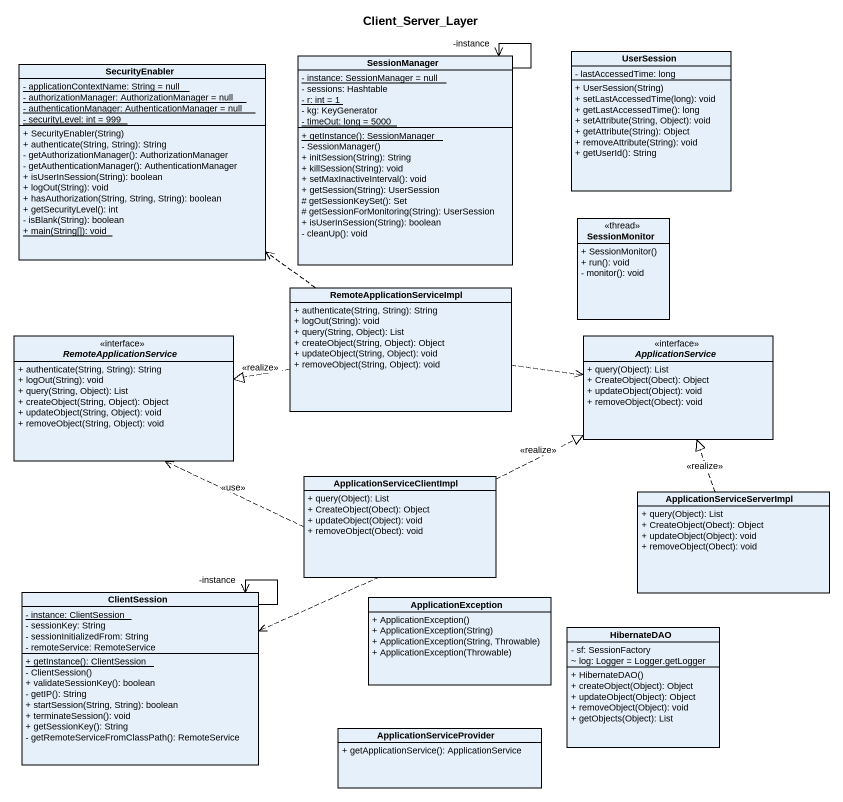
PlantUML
@startuml
title Client_Server_Layer
hide circle
hide empty members
skinparam classAttributeIconSize 0
class SecurityEnabler {
  {static} - applicationContextName: String = null
  {static} - authorizationManager: AuthorizationManager = null
  {static} - authenticationManager: AuthenticationManager = null
  {static} - securityLevel: int = 999
  + SecurityEnabler(String)
  + authenticate(String, String): String
  - getAuthorizationManager(): AuthorizationManager
  - getAuthenticationManager(): AuthenticationManager
  + isUserInSession(String): boolean
  + logOut(String): void
  + hasAuthorization(String, String, String): boolean
  + getSecurityLevel(): int
  - isBlank(String): boolean
  {static} + main(String[]): void
}
class SessionManager {
  {static} - instance: SessionManager = null
  - sessions: Hashtable
  {static} - r: int = 1
  - kg: KeyGenerator
  {static} - timeOut: long = 5000
  {static} + getInstance(): SessionManager
  - SessionManager()
  + initSession(String): String
  + killSession(String): void
  + setMaxInactiveInterval(): void
  + getSession(String): UserSession
  # getSessionKeySet(): Set
  # getSessionForMonitoring(String): UserSession
  + isUserInSession(String): boolean
  - cleanUp(): void
}
class UserSession {
  - lastAccessedTime: long
  + UserSession(String)
  + setLastAccessedTime(long): void
  + getLastAccessedTime(): long
  + setAttribute(String, Object): void
  + getAttribute(String): Object
  + removeAttribute(String): void
  + getUserId(): String
}
class SessionMonitor <<thread>> {
  + SessionMonitor()
  + run(): void
  - monitor(): void
}
class RemoteApplicationServiceImpl {
  + authenticate(String, String): String
  + logOut(String): void
  + query(String, Object): List
  + createObject(String, Object): Object
  + updateObject(String, Object): void
  + removeObject(String, Object): void
}
interface RemoteApplicationService <<interface>> {
  + authenticate(String, String): String
  + logOut(String): void
  + query(String, Object): List
  + createObject(String, Object): Object
  + updateObject(String, Object): void
  + removeObject(String, Object): void
}
interface ApplicationService <<interface>> {
  + query(Object): List
  + CreateObject(Obect): Object
  + updateObject(Object): void
  + removeObject(Obect): void
}
class ApplicationServiceClientImpl {
  + query(Object): List
  + CreateObject(Obect): Object
  + updateObject(Object): void
  + removeObject(Obect): void
}
class ApplicationServiceServerImpl {
  + query(Object): List
  + CreateObject(Obect): Object
  + updateObject(Object): void
  + removeObject(Obect): void
}
class ClientSession {
  {static} - instance: ClientSession
  - sessionKey: String
  - sessionInitializedFrom: String
  - remoteService: RemoteService
  {static} + getInstance(): ClientSession
  - ClientSession()
  + validateSessionKey(): boolean
  - getIP(): String
  + startSession(String, String): boolean
  + terminateSession(): void
  + getSessionKey(): String
  - getRemoteServiceFromClassPath(): RemoteService
}
class ApplicationException {
  + ApplicationException()
  + ApplicationException(String)
  + ApplicationException(String, Throwable)
  + ApplicationException(Throwable)
}
class HibernateDAO {
  - sf: SessionFactory
  ~ log: Logger = Logger.getLogger
  + HibernateDAO()
  + createObject(Object): Object
  + updateObject(Object): Object
  + removeObject(Object): void
  + getObjects(Object): List
}
class ApplicationServiceProvider {
  + getApplicationService(): ApplicationService
}
SessionManager --> "-instance" SessionManager
RemoteApplicationServiceImpl .up.> SecurityEnabler
RemoteApplicationServiceImpl .left.|> RemoteApplicationService : <<realize>>
RemoteApplicationServiceImpl .right.> ApplicationService
ApplicationServiceClientImpl .left.> RemoteApplicationService : <<use>>
ApplicationServiceClientImpl .right.|> ApplicationService : <<realize>>
ApplicationServiceClientImpl .left.> ClientSession
ApplicationServiceServerImpl .up.|> ApplicationService : <<realize>>
ClientSession --> "-instance" ClientSession
@enduml
